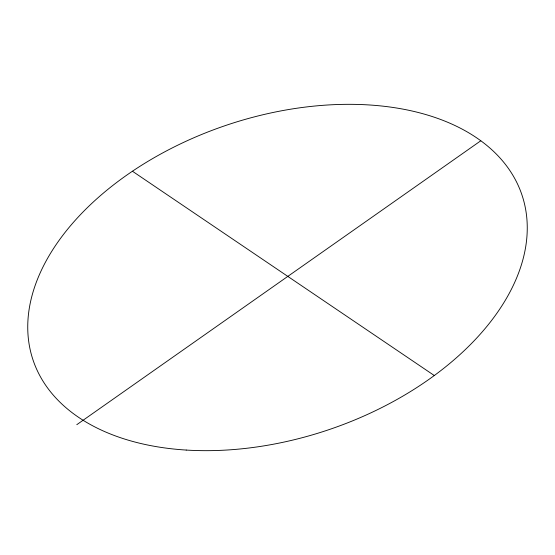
<?xml version="1.0" encoding="UTF-8"?>
<svg xmlns="http://www.w3.org/2000/svg" width="555" height="555" viewBox="0 0 555 555"><rect width="100%" height="100%" fill="white"/><g stroke="black" fill="none" stroke-linecap="round" stroke-linejoin="round"><path stroke-width="0.83" d="M76.798 424.679L480.803 140.769M132.43 171.231L434.294 375.527M186.216 450.063A258.013 160.617 -18.7 0 0 524.475 203.775A258.013 160.617 -18.7 0 0 121.809 178.661A258.013 160.617 -18.7 0 0 186.216 450.063"/></g></svg>
